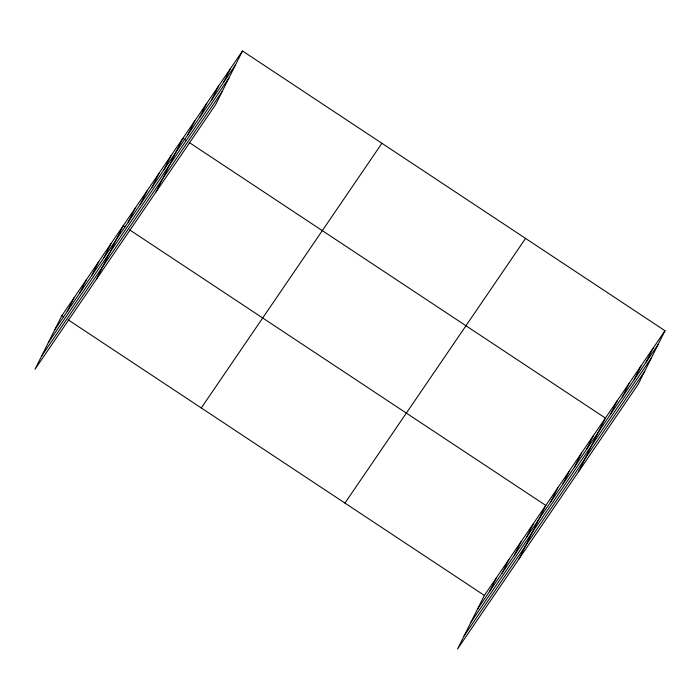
<?xml version="1.0" encoding="UTF-8"?>
<svg xmlns="http://www.w3.org/2000/svg" width="700" height="700" viewBox="0 0 700 700"><rect width="100%" height="100%" fill="white"/><g stroke="black" fill="none" stroke-linecap="round" stroke-linejoin="round"><path stroke-width="1.05" d="M242.48 50.969L61.854 315.648L35 369.267L215.626 104.589L242.48 50.969L665 330.733L638.146 384.352L457.52 649.031L484.374 595.411L665 330.733M67.174 311.544L74.139 297.649M79.459 293.545L86.415 279.65M91.744 275.546L98.7 261.651M104.02 257.547L110.985 243.652M96.416 279.274L123.261 225.654L125.072 226.852M128.231 222.084L135.188 208.18M140.149 204.61L147.105 190.715M152.066 187.145L159.031 173.25M163.992 169.671L170.949 155.776M156.021 191.931L182.875 138.311L185.588 140.105M187.836 134.741L194.793 120.837M199.754 117.268L206.719 103.373M211.68 99.803L218.636 85.899M223.597 82.329L230.554 68.434M489.694 591.316L496.659 577.413M501.979 573.317L508.935 559.414M514.264 555.319L521.22 541.415M526.54 537.32L533.505 523.425M518.936 559.046L545.79 505.426L129.605 229.854M550.751 501.856L557.707 487.952M562.669 484.383L569.625 470.488M574.586 466.918L581.551 453.014M586.512 449.444L593.469 435.549M578.541 471.704L605.395 418.075L189.21 142.502M610.356 414.505L617.312 400.61M622.274 397.04L629.239 383.145M634.2 379.566L641.156 365.671M646.117 362.101L653.082 348.206M54.889 329.543L235.524 64.864M48.326 342.65L228.953 77.971M41.562 356.16L222.189 91.481M201.285 407.969L381.911 143.29M344.942 503.09L525.569 238.411M477.409 609.315L658.044 344.636M470.846 622.423L651.472 357.744M464.082 635.924L644.709 371.245M61.854 315.648L63.665 316.846M68.189 319.839L484.374 595.411"/></g></svg>
